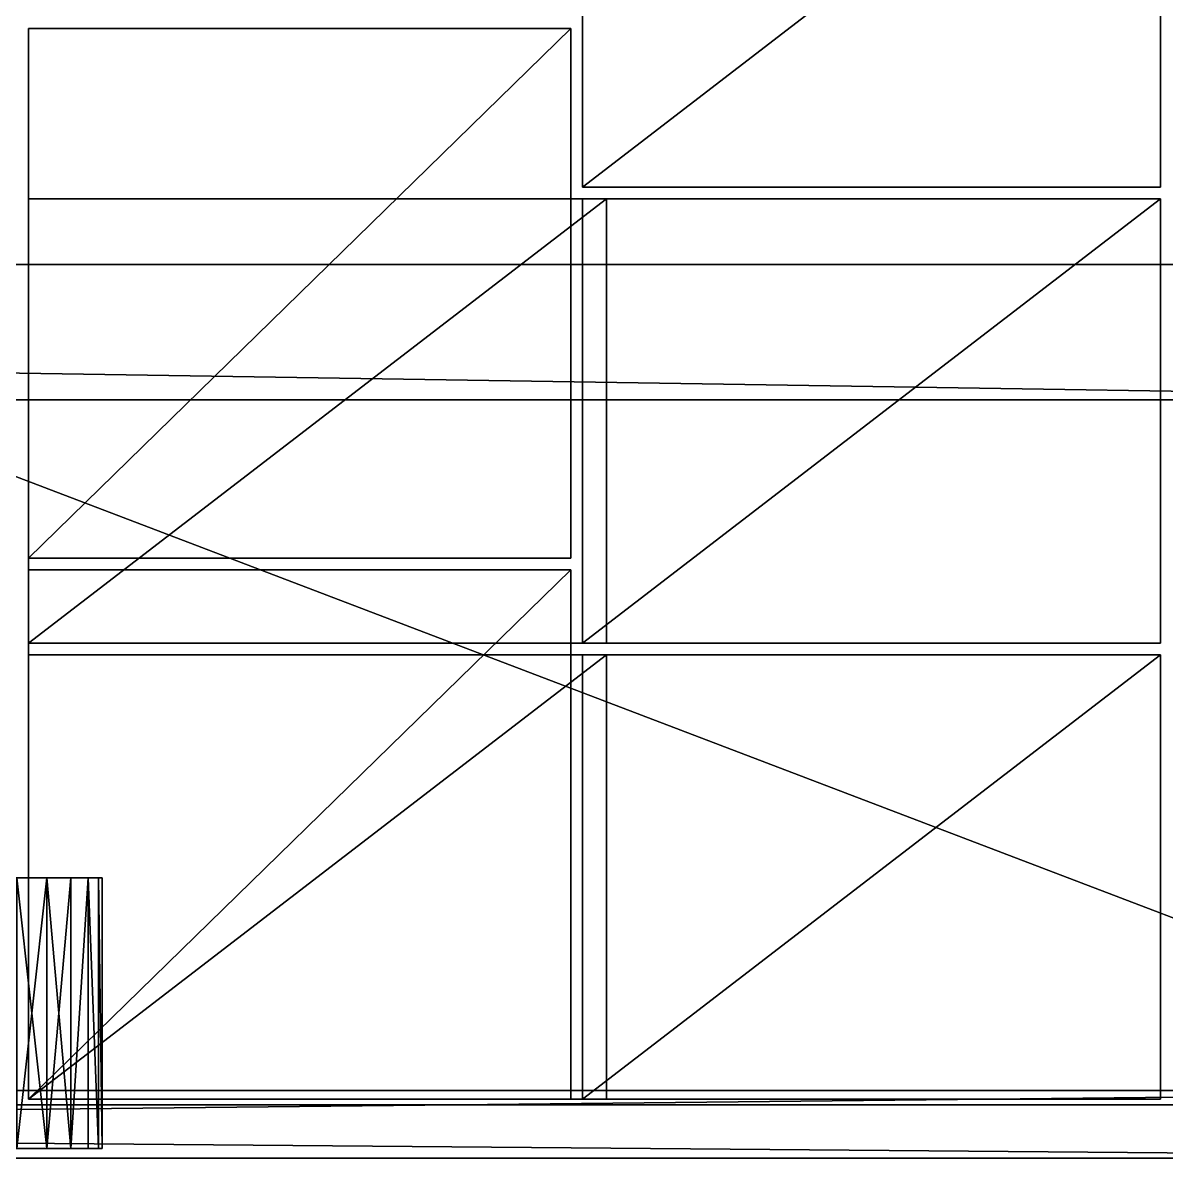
# Model space of a CAD drawing. Header units: millimetres. Extents: x -2500 to 6540, y -1255 to 1270.
# Drawn here: x 4698 to 5881, y -1255 to -80 of the extents above; entities that cross this region are included whole.
import ezdxf

# ---------------------------------------------------------------- set-up
doc = ezdxf.new("R2010")
doc.units = ezdxf.units.MM

msp = doc.modelspace()

# ---------------------------------------------------------------- linework, layer by layer
at = {"layer": 'CAD_75LAB'}
for points in [[(6540, -1255, 1030), (-40, -1255, 1030), (-40, 1255, 1030)], [(6540, 1255, 1030), (6540, -1255, 1030), (-40, 1255, 1030)], [(6540, -1255, 1120), (-40, 1255, 1120), (-40, -1255, 1120)], [(6540, 1255, 1120), (-40, 1255, 1120), (6540, -1255, 1120)], [(5277, -250, 1123), (5277, 210, 1261), (5277, 210, 1123)], [(5277, -250, 1261), (5277, 210, 1261), (5277, -250, 1123)], [(5875, 210, 1123), (5277, -250, 1123), (5277, 210, 1123)], [(5875, 210, 1123), (5875, -250, 1123), (5277, -250, 1123)], [(5875, 210, 1261), (5277, 210, 1261), (5277, -250, 1261)], [(5875, 210, 1261), (5277, -250, 1261), (5875, -250, 1261)], [(5277, -250, 1267), (5277, 210, 1405), (5277, 210, 1267)], [(5277, -250, 1405), (5277, 210, 1405), (5277, -250, 1267)], [(5875, 210, 1267), (5277, -250, 1267), (5277, 210, 1267)], [(5875, 210, 1267), (5875, -250, 1267), (5277, -250, 1267)], [(5875, 210, 1405), (5277, 210, 1405), (5277, -250, 1405)], [(5875, 210, 1405), (5277, -250, 1405), (5875, -250, 1405)], [(5277, -250, 1411), (5277, 210, 1549), (5277, 210, 1411)], [(5277, -250, 1549), (5277, 210, 1549), (5277, -250, 1411)], [(5875, 210, 1411), (5277, -250, 1411), (5277, 210, 1411)], [(5875, 210, 1411), (5875, -250, 1411), (5277, -250, 1411)], [(5875, 210, 1549), (5277, 210, 1549), (5277, -250, 1549)], [(5875, 210, 1549), (5277, -250, 1549), (5875, -250, 1549)], [(5277, -250, 1555), (5277, 210, 1693), (5277, 210, 1555)], [(5277, -250, 1693), (5277, 210, 1693), (5277, -250, 1555)], [(5875, 210, 1555), (5277, -250, 1555), (5277, 210, 1555)], [(5875, 210, 1555), (5875, -250, 1555), (5277, -250, 1555)], [(5875, 210, 1693), (5277, 210, 1693), (5277, -250, 1693)], [(5875, 210, 1693), (5277, -250, 1693), (5875, -250, 1693)], [(5277, -250, 1699), (5277, 210, 1837), (5277, 210, 1699)], [(5277, -250, 1837), (5277, 210, 1837), (5277, -250, 1699)], [(5875, 210, 1699), (5277, -250, 1699), (5277, 210, 1699)], [(5875, 210, 1699), (5875, -250, 1699), (5277, -250, 1699)], [(5875, 210, 1837), (5277, 210, 1837), (5277, -250, 1837)], [(5875, 210, 1837), (5277, -250, 1837), (5875, -250, 1837)], [(5277, -250, 1843), (5277, 210, 1981), (5277, 210, 1843)], [(5277, -250, 1981), (5277, 210, 1981), (5277, -250, 1843)], [(5875, 210, 1843), (5277, -250, 1843), (5277, 210, 1843)], [(5875, 210, 1843), (5875, -250, 1843), (5277, -250, 1843)], [(5875, 210, 1981), (5277, 210, 1981), (5277, -250, 1981)], [(5875, 210, 1981), (5277, -250, 1981), (5875, -250, 1981)], [(5277, -250, 1987), (5277, 210, 2125), (5277, 210, 1987)], [(5277, -250, 2125), (5277, 210, 2125), (5277, -250, 1987)], [(5875, 210, 1987), (5277, -250, 1987), (5277, 210, 1987)], [(5875, 210, 1987), (5875, -250, 1987), (5277, -250, 1987)], [(5875, 210, 2125), (5277, 210, 2125), (5277, -250, 2125)], [(5875, 210, 2125), (5277, -250, 2125), (5875, -250, 2125)], [(5277, -250, 2131), (5277, 210, 2269), (5277, 210, 2131)], [(5277, -250, 2269), (5277, 210, 2269), (5277, -250, 2131)], [(5875, 210, 2131), (5277, -250, 2131), (5277, 210, 2131)], [(5875, 210, 2131), (5875, -250, 2131), (5277, -250, 2131)], [(5875, 210, 2269), (5277, 210, 2269), (5277, -250, 2269)], [(5875, 210, 2269), (5277, -250, 2269), (5875, -250, 2269)], [(5277, -250, 2275), (5277, 210, 2413), (5277, 210, 2275)], [(5277, -250, 2413), (5277, 210, 2413), (5277, -250, 2275)], [(5875, 210, 2275), (5277, -250, 2275), (5277, 210, 2275)], [(5875, 210, 2275), (5875, -250, 2275), (5277, -250, 2275)], [(5875, 210, 2413), (5277, 210, 2413), (5277, -250, 2413)], [(5875, 210, 2413), (5277, -250, 2413), (5875, -250, 2413)], [(5875, -250, 1123), (5875, 210, 1123), (5875, 210, 1261)], [(5875, -250, 1261), (5875, -250, 1123), (5875, 210, 1261)], [(5875, -250, 1267), (5875, 210, 1267), (5875, 210, 1405)], [(5875, -250, 1405), (5875, -250, 1267), (5875, 210, 1405)], [(5875, -250, 1411), (5875, 210, 1411), (5875, 210, 1549)], [(5875, -250, 1549), (5875, -250, 1411), (5875, 210, 1549)], [(5875, -250, 1555), (5875, 210, 1555), (5875, 210, 1693)], [(5875, -250, 1693), (5875, -250, 1555), (5875, 210, 1693)], [(5875, -250, 1699), (5875, 210, 1699), (5875, 210, 1837)], [(5875, -250, 1837), (5875, -250, 1699), (5875, 210, 1837)], [(5875, -250, 1843), (5875, 210, 1843), (5875, 210, 1981)], [(5875, -250, 1981), (5875, -250, 1843), (5875, 210, 1981)], [(5875, -250, 1987), (5875, 210, 1987), (5875, 210, 2125)], [(5875, -250, 2125), (5875, -250, 1987), (5875, 210, 2125)], [(5875, -250, 2131), (5875, 210, 2131), (5875, 210, 2269)], [(5875, -250, 2269), (5875, -250, 2131), (5875, 210, 2269)], [(5875, -250, 2275), (5875, 210, 2275), (5875, 210, 2413)], [(5875, -250, 2413), (5875, -250, 2275), (5875, 210, 2413)], [(4704, -634, 1123), (4704, -86, 1267), (4704, -86, 1123)], [(4704, -634, 1267), (4704, -86, 1267), (4704, -634, 1123)], [(5265, -86, 1123), (4704, -86, 1123), (4704, -86, 1267)], [(5265, -86, 1267), (5265, -86, 1123), (4704, -86, 1267)], [(5265, -86, 1123), (4704, -634, 1123), (4704, -86, 1123)], [(5265, -86, 1123), (5265, -634, 1123), (4704, -634, 1123)], [(5265, -86, 1267), (4704, -86, 1267), (4704, -634, 1267)], [(5265, -86, 1267), (4704, -634, 1267), (5265, -634, 1267)], [(4704, -634, 1273), (4704, -86, 1417), (4704, -86, 1273)], [(4704, -634, 1417), (4704, -86, 1417), (4704, -634, 1273)], [(5265, -86, 1273), (4704, -86, 1273), (4704, -86, 1417)], [(5265, -86, 1417), (5265, -86, 1273), (4704, -86, 1417)], [(5265, -86, 1273), (4704, -634, 1273), (4704, -86, 1273)], [(5265, -86, 1273), (5265, -634, 1273), (4704, -634, 1273)], [(5265, -86, 1417), (4704, -86, 1417), (4704, -634, 1417)], [(5265, -86, 1417), (4704, -634, 1417), (5265, -634, 1417)], [(4704, -634, 1423), (4704, -86, 1567), (4704, -86, 1423)], [(4704, -634, 1567), (4704, -86, 1567), (4704, -634, 1423)], [(5265, -86, 1423), (4704, -86, 1423), (4704, -86, 1567)], [(5265, -86, 1567), (5265, -86, 1423), (4704, -86, 1567)], [(5265, -86, 1423), (4704, -634, 1423), (4704, -86, 1423)], [(5265, -86, 1423), (5265, -634, 1423), (4704, -634, 1423)], [(5265, -86, 1567), (4704, -86, 1567), (4704, -634, 1567)], [(5265, -86, 1567), (4704, -634, 1567), (5265, -634, 1567)], [(4704, -634, 1573), (4704, -86, 1717), (4704, -86, 1573)], [(4704, -634, 1717), (4704, -86, 1717), (4704, -634, 1573)], [(5265, -86, 1573), (4704, -86, 1573), (4704, -86, 1717)], [(5265, -86, 1717), (5265, -86, 1573), (4704, -86, 1717)], [(5265, -86, 1573), (4704, -634, 1573), (4704, -86, 1573)], [(5265, -86, 1573), (5265, -634, 1573), (4704, -634, 1573)], [(5265, -86, 1717), (4704, -86, 1717), (4704, -634, 1717)], [(5265, -86, 1717), (4704, -634, 1717), (5265, -634, 1717)], [(4704, -634, 1723), (4704, -86, 1867), (4704, -86, 1723)], [(4704, -634, 1867), (4704, -86, 1867), (4704, -634, 1723)], [(5265, -86, 1723), (4704, -86, 1723), (4704, -86, 1867)], [(5265, -86, 1867), (5265, -86, 1723), (4704, -86, 1867)], [(5265, -86, 1723), (4704, -634, 1723), (4704, -86, 1723)], [(5265, -86, 1723), (5265, -634, 1723), (4704, -634, 1723)], [(5265, -86, 1867), (4704, -86, 1867), (4704, -634, 1867)], [(5265, -86, 1867), (4704, -634, 1867), (5265, -634, 1867)], [(4704, -634, 1873), (4704, -86, 2017), (4704, -86, 1873)], [(4704, -634, 2017), (4704, -86, 2017), (4704, -634, 1873)], [(5265, -86, 1873), (4704, -86, 1873), (4704, -86, 2017)], [(5265, -86, 2017), (5265, -86, 1873), (4704, -86, 2017)], [(5265, -86, 1873), (4704, -634, 1873), (4704, -86, 1873)], [(5265, -86, 1873), (5265, -634, 1873), (4704, -634, 1873)], [(5265, -86, 2017), (4704, -86, 2017), (4704, -634, 2017)], [(5265, -86, 2017), (4704, -634, 2017), (5265, -634, 2017)], [(4704, -634, 2023), (4704, -86, 2167), (4704, -86, 2023)], [(4704, -634, 2167), (4704, -86, 2167), (4704, -634, 2023)], [(5265, -86, 2023), (4704, -86, 2023), (4704, -86, 2167)], [(5265, -86, 2167), (5265, -86, 2023), (4704, -86, 2167)], [(5265, -86, 2023), (4704, -634, 2023), (4704, -86, 2023)], [(5265, -86, 2023), (5265, -634, 2023), (4704, -634, 2023)], [(5265, -86, 2167), (4704, -86, 2167), (4704, -634, 2167)], [(5265, -86, 2167), (4704, -634, 2167), (5265, -634, 2167)], [(4704, -634, 2173), (4704, -86, 2317), (4704, -86, 2173)], [(4704, -634, 2317), (4704, -86, 2317), (4704, -634, 2173)], [(5265, -86, 2173), (4704, -86, 2173), (4704, -86, 2317)], [(5265, -86, 2317), (5265, -86, 2173), (4704, -86, 2317)], [(5265, -86, 2173), (4704, -634, 2173), (4704, -86, 2173)], [(5265, -86, 2173), (5265, -634, 2173), (4704, -634, 2173)], [(5265, -86, 2317), (4704, -86, 2317), (4704, -634, 2317)], [(5265, -86, 2317), (4704, -634, 2317), (5265, -634, 2317)], [(4704, -634, 2323), (4704, -86, 2467), (4704, -86, 2323)], [(4704, -634, 2467), (4704, -86, 2467), (4704, -634, 2323)], [(5265, -86, 2323), (4704, -86, 2323), (4704, -86, 2467)], [(5265, -86, 2467), (5265, -86, 2323), (4704, -86, 2467)], [(5265, -86, 2323), (4704, -634, 2323), (4704, -86, 2323)], [(5265, -86, 2323), (5265, -634, 2323), (4704, -634, 2323)], [(5265, -86, 2467), (4704, -86, 2467), (4704, -634, 2467)], [(5265, -86, 2467), (4704, -634, 2467), (5265, -634, 2467)], [(4704, -634, 2473), (4704, -86, 2617), (4704, -86, 2473)], [(4704, -634, 2617), (4704, -86, 2617), (4704, -634, 2473)], [(5265, -86, 2473), (4704, -86, 2473), (4704, -86, 2617)], [(5265, -86, 2617), (5265, -86, 2473), (4704, -86, 2617)], [(5265, -86, 2473), (4704, -634, 2473), (4704, -86, 2473)], [(5265, -86, 2473), (5265, -634, 2473), (4704, -634, 2473)], [(5265, -86, 2617), (4704, -86, 2617), (4704, -634, 2617)], [(5265, -86, 2617), (4704, -634, 2617), (5265, -634, 2617)], [(5265, -634, 1123), (5265, -86, 1123), (5265, -86, 1267)], [(5265, -634, 1267), (5265, -634, 1123), (5265, -86, 1267)], [(5265, -634, 1273), (5265, -86, 1273), (5265, -86, 1417)], [(5265, -634, 1417), (5265, -634, 1273), (5265, -86, 1417)], [(5265, -634, 1423), (5265, -86, 1423), (5265, -86, 1567)], [(5265, -634, 1567), (5265, -634, 1423), (5265, -86, 1567)], [(5265, -634, 1573), (5265, -86, 1573), (5265, -86, 1717)], [(5265, -634, 1717), (5265, -634, 1573), (5265, -86, 1717)], [(5265, -634, 1723), (5265, -86, 1723), (5265, -86, 1867)], [(5265, -634, 1867), (5265, -634, 1723), (5265, -86, 1867)], [(5265, -634, 1873), (5265, -86, 1873), (5265, -86, 2017)], [(5265, -634, 2017), (5265, -634, 1873), (5265, -86, 2017)], [(5265, -634, 2023), (5265, -86, 2023), (5265, -86, 2167)], [(5265, -634, 2167), (5265, -634, 2023), (5265, -86, 2167)], [(5265, -634, 2173), (5265, -86, 2173), (5265, -86, 2317)], [(5265, -634, 2317), (5265, -634, 2173), (5265, -86, 2317)], [(5265, -634, 2323), (5265, -86, 2323), (5265, -86, 2467)], [(5265, -634, 2467), (5265, -634, 2323), (5265, -86, 2467)], [(5265, -634, 2473), (5265, -86, 2473), (5265, -86, 2617)], [(5265, -634, 2617), (5265, -634, 2473), (5265, -86, 2617)], [(5875, -250, 1261), (5277, -250, 1123), (5875, -250, 1123)], [(5875, -250, 1261), (5277, -250, 1261), (5277, -250, 1123)], [(5875, -250, 1405), (5277, -250, 1267), (5875, -250, 1267)], [(5875, -250, 1405), (5277, -250, 1405), (5277, -250, 1267)], [(5875, -250, 1549), (5277, -250, 1411), (5875, -250, 1411)], [(5875, -250, 1549), (5277, -250, 1549), (5277, -250, 1411)], [(5875, -250, 1693), (5277, -250, 1555), (5875, -250, 1555)], [(5875, -250, 1693), (5277, -250, 1693), (5277, -250, 1555)], [(5875, -250, 1837), (5277, -250, 1699), (5875, -250, 1699)], [(5875, -250, 1837), (5277, -250, 1837), (5277, -250, 1699)], [(5875, -250, 1981), (5277, -250, 1843), (5875, -250, 1843)], [(5875, -250, 1981), (5277, -250, 1981), (5277, -250, 1843)], [(5875, -250, 2125), (5277, -250, 1987), (5875, -250, 1987)], [(5875, -250, 2125), (5277, -250, 2125), (5277, -250, 1987)], [(5875, -250, 2269), (5277, -250, 2131), (5875, -250, 2131)], [(5875, -250, 2269), (5277, -250, 2269), (5277, -250, 2131)], [(5875, -250, 2413), (5277, -250, 2275), (5875, -250, 2275)], [(5875, -250, 2413), (5277, -250, 2413), (5277, -250, 2275)], [(4704, -722, 2623), (4704, -262, 2761), (4704, -262, 2623)], [(4704, -722, 2761), (4704, -262, 2761), (4704, -722, 2623)], [(5302, -262, 2761), (5302, -262, 2623), (4704, -262, 2623)], [(5302, -262, 2761), (4704, -262, 2623), (4704, -262, 2761)], [(5302, -262, 2623), (4704, -722, 2623), (4704, -262, 2623)], [(5302, -262, 2623), (5302, -722, 2623), (4704, -722, 2623)], [(5302, -262, 2761), (4704, -262, 2761), (4704, -722, 2761)], [(5302, -262, 2761), (4704, -722, 2761), (5302, -722, 2761)], [(4704, -722, 2767), (4704, -262, 2905), (4704, -262, 2767)], [(4704, -722, 2905), (4704, -262, 2905), (4704, -722, 2767)], [(5302, -262, 2905), (5302, -262, 2767), (4704, -262, 2767)], [(5302, -262, 2905), (4704, -262, 2767), (4704, -262, 2905)], [(5302, -262, 2767), (4704, -722, 2767), (4704, -262, 2767)], [(5302, -262, 2767), (5302, -722, 2767), (4704, -722, 2767)], [(5302, -262, 2905), (4704, -262, 2905), (4704, -722, 2905)], [(5302, -262, 2905), (4704, -722, 2905), (5302, -722, 2905)], [(4704, -722, 2911), (4704, -262, 3049), (4704, -262, 2911)], [(4704, -722, 3049), (4704, -262, 3049), (4704, -722, 2911)], [(5302, -262, 3049), (5302, -262, 2911), (4704, -262, 2911)], [(5302, -262, 3049), (4704, -262, 2911), (4704, -262, 3049)], [(5302, -262, 2911), (4704, -722, 2911), (4704, -262, 2911)], [(5302, -262, 2911), (5302, -722, 2911), (4704, -722, 2911)], [(5302, -262, 3049), (4704, -262, 3049), (4704, -722, 3049)], [(5302, -262, 3049), (4704, -722, 3049), (5302, -722, 3049)], [(4704, -722, 3055), (4704, -262, 3193), (4704, -262, 3055)], [(4704, -722, 3193), (4704, -262, 3193), (4704, -722, 3055)], [(5302, -262, 3193), (5302, -262, 3055), (4704, -262, 3055)], [(5302, -262, 3193), (4704, -262, 3055), (4704, -262, 3193)], [(5302, -262, 3055), (4704, -722, 3055), (4704, -262, 3055)], [(5302, -262, 3055), (5302, -722, 3055), (4704, -722, 3055)], [(5302, -262, 3193), (4704, -262, 3193), (4704, -722, 3193)], [(5302, -262, 3193), (4704, -722, 3193), (5302, -722, 3193)], [(4704, -722, 3199), (4704, -262, 3337), (4704, -262, 3199)], [(4704, -722, 3337), (4704, -262, 3337), (4704, -722, 3199)], [(5302, -262, 3337), (5302, -262, 3199), (4704, -262, 3199)], [(5302, -262, 3337), (4704, -262, 3199), (4704, -262, 3337)], [(5302, -262, 3199), (4704, -722, 3199), (4704, -262, 3199)], [(5302, -262, 3199), (5302, -722, 3199), (4704, -722, 3199)], [(5302, -262, 3337), (4704, -262, 3337), (4704, -722, 3337)], [(5302, -262, 3337), (4704, -722, 3337), (5302, -722, 3337)], [(4704, -722, 3343), (4704, -262, 3481), (4704, -262, 3343)], [(4704, -722, 3481), (4704, -262, 3481), (4704, -722, 3343)], [(5302, -262, 3481), (5302, -262, 3343), (4704, -262, 3343)], [(5302, -262, 3481), (4704, -262, 3343), (4704, -262, 3481)], [(5302, -262, 3343), (4704, -722, 3343), (4704, -262, 3343)], [(5302, -262, 3343), (5302, -722, 3343), (4704, -722, 3343)], [(5302, -262, 3481), (4704, -262, 3481), (4704, -722, 3481)], [(5302, -262, 3481), (4704, -722, 3481), (5302, -722, 3481)], [(5277, -722, 1123), (5277, -262, 1261), (5277, -262, 1123)], [(5277, -722, 1261), (5277, -262, 1261), (5277, -722, 1123)], [(5875, -262, 1261), (5875, -262, 1123), (5277, -262, 1123)], [(5875, -262, 1261), (5277, -262, 1123), (5277, -262, 1261)], [(5875, -262, 1123), (5277, -722, 1123), (5277, -262, 1123)], [(5875, -262, 1123), (5875, -722, 1123), (5277, -722, 1123)], [(5875, -262, 1261), (5277, -262, 1261), (5277, -722, 1261)], [(5875, -262, 1261), (5277, -722, 1261), (5875, -722, 1261)], [(5277, -722, 1267), (5277, -262, 1405), (5277, -262, 1267)], [(5277, -722, 1405), (5277, -262, 1405), (5277, -722, 1267)], [(5875, -262, 1405), (5875, -262, 1267), (5277, -262, 1267)], [(5875, -262, 1405), (5277, -262, 1267), (5277, -262, 1405)], [(5875, -262, 1267), (5277, -722, 1267), (5277, -262, 1267)], [(5875, -262, 1267), (5875, -722, 1267), (5277, -722, 1267)], [(5875, -262, 1405), (5277, -262, 1405), (5277, -722, 1405)], [(5875, -262, 1405), (5277, -722, 1405), (5875, -722, 1405)], [(5277, -722, 1411), (5277, -262, 1549), (5277, -262, 1411)], [(5277, -722, 1549), (5277, -262, 1549), (5277, -722, 1411)], [(5875, -262, 1549), (5875, -262, 1411), (5277, -262, 1411)], [(5875, -262, 1549), (5277, -262, 1411), (5277, -262, 1549)], [(5875, -262, 1411), (5277, -722, 1411), (5277, -262, 1411)], [(5875, -262, 1411), (5875, -722, 1411), (5277, -722, 1411)], [(5875, -262, 1549), (5277, -262, 1549), (5277, -722, 1549)], [(5875, -262, 1549), (5277, -722, 1549), (5875, -722, 1549)], [(5277, -722, 1555), (5277, -262, 1693), (5277, -262, 1555)], [(5277, -722, 1693), (5277, -262, 1693), (5277, -722, 1555)], [(5875, -262, 1693), (5875, -262, 1555), (5277, -262, 1555)], [(5875, -262, 1693), (5277, -262, 1555), (5277, -262, 1693)], [(5875, -262, 1555), (5277, -722, 1555), (5277, -262, 1555)], [(5875, -262, 1555), (5875, -722, 1555), (5277, -722, 1555)], [(5875, -262, 1693), (5277, -262, 1693), (5277, -722, 1693)], [(5875, -262, 1693), (5277, -722, 1693), (5875, -722, 1693)], [(5277, -722, 1699), (5277, -262, 1837), (5277, -262, 1699)], [(5277, -722, 1837), (5277, -262, 1837), (5277, -722, 1699)], [(5875, -262, 1837), (5875, -262, 1699), (5277, -262, 1699)], [(5875, -262, 1837), (5277, -262, 1699), (5277, -262, 1837)], [(5875, -262, 1699), (5277, -722, 1699), (5277, -262, 1699)], [(5875, -262, 1699), (5875, -722, 1699), (5277, -722, 1699)], [(5875, -262, 1837), (5277, -262, 1837), (5277, -722, 1837)], [(5875, -262, 1837), (5277, -722, 1837), (5875, -722, 1837)], [(5277, -722, 1843), (5277, -262, 1981), (5277, -262, 1843)], [(5277, -722, 1981), (5277, -262, 1981), (5277, -722, 1843)], [(5875, -262, 1981), (5875, -262, 1843), (5277, -262, 1843)], [(5875, -262, 1981), (5277, -262, 1843), (5277, -262, 1981)], [(5875, -262, 1843), (5277, -722, 1843), (5277, -262, 1843)], [(5875, -262, 1843), (5875, -722, 1843), (5277, -722, 1843)], [(5875, -262, 1981), (5277, -262, 1981), (5277, -722, 1981)], [(5875, -262, 1981), (5277, -722, 1981), (5875, -722, 1981)], [(5277, -722, 1987), (5277, -262, 2125), (5277, -262, 1987)], [(5277, -722, 2125), (5277, -262, 2125), (5277, -722, 1987)], [(5875, -262, 2125), (5875, -262, 1987), (5277, -262, 1987)], [(5875, -262, 2125), (5277, -262, 1987), (5277, -262, 2125)], [(5875, -262, 1987), (5277, -722, 1987), (5277, -262, 1987)], [(5875, -262, 1987), (5875, -722, 1987), (5277, -722, 1987)], [(5875, -262, 2125), (5277, -262, 2125), (5277, -722, 2125)], [(5875, -262, 2125), (5277, -722, 2125), (5875, -722, 2125)], [(5277, -722, 2131), (5277, -262, 2269), (5277, -262, 2131)], [(5277, -722, 2269), (5277, -262, 2269), (5277, -722, 2131)], [(5875, -262, 2269), (5875, -262, 2131), (5277, -262, 2131)], [(5875, -262, 2269), (5277, -262, 2131), (5277, -262, 2269)], [(5875, -262, 2131), (5277, -722, 2131), (5277, -262, 2131)], [(5875, -262, 2131), (5875, -722, 2131), (5277, -722, 2131)], [(5875, -262, 2269), (5277, -262, 2269), (5277, -722, 2269)], [(5875, -262, 2269), (5277, -722, 2269), (5875, -722, 2269)], [(5277, -722, 2275), (5277, -262, 2413), (5277, -262, 2275)], [(5277, -722, 2413), (5277, -262, 2413), (5277, -722, 2275)], [(5875, -262, 2413), (5875, -262, 2275), (5277, -262, 2275)], [(5875, -262, 2413), (5277, -262, 2275), (5277, -262, 2413)], [(5875, -262, 2275), (5277, -722, 2275), (5277, -262, 2275)], [(5875, -262, 2275), (5875, -722, 2275), (5277, -722, 2275)], [(5875, -262, 2413), (5277, -262, 2413), (5277, -722, 2413)], [(5875, -262, 2413), (5277, -722, 2413), (5875, -722, 2413)], [(5277, -722, 2419), (5277, -262, 2557), (5277, -262, 2419)], [(5277, -722, 2557), (5277, -262, 2557), (5277, -722, 2419)], [(5875, -262, 2557), (5875, -262, 2419), (5277, -262, 2419)], [(5875, -262, 2557), (5277, -262, 2419), (5277, -262, 2557)], [(5875, -262, 2419), (5277, -722, 2419), (5277, -262, 2419)], [(5875, -262, 2419), (5875, -722, 2419), (5277, -722, 2419)], [(5875, -262, 2557), (5277, -262, 2557), (5277, -722, 2557)], [(5875, -262, 2557), (5277, -722, 2557), (5875, -722, 2557)], [(5302, -722, 2623), (5302, -262, 2623), (5302, -262, 2761)], [(5302, -722, 2761), (5302, -722, 2623), (5302, -262, 2761)], [(5302, -722, 2767), (5302, -262, 2767), (5302, -262, 2905)], [(5302, -722, 2905), (5302, -722, 2767), (5302, -262, 2905)], [(5302, -722, 2911), (5302, -262, 2911), (5302, -262, 3049)], [(5302, -722, 3049), (5302, -722, 2911), (5302, -262, 3049)], [(5302, -722, 3055), (5302, -262, 3055), (5302, -262, 3193)], [(5302, -722, 3193), (5302, -722, 3055), (5302, -262, 3193)], [(5302, -722, 3199), (5302, -262, 3199), (5302, -262, 3337)], [(5302, -722, 3337), (5302, -722, 3199), (5302, -262, 3337)], [(5302, -722, 3343), (5302, -262, 3343), (5302, -262, 3481)], [(5302, -722, 3481), (5302, -722, 3343), (5302, -262, 3481)], [(5875, -722, 1123), (5875, -262, 1123), (5875, -262, 1261)], [(5875, -722, 1261), (5875, -722, 1123), (5875, -262, 1261)], [(5875, -722, 1267), (5875, -262, 1267), (5875, -262, 1405)], [(5875, -722, 1405), (5875, -722, 1267), (5875, -262, 1405)], [(5875, -722, 1411), (5875, -262, 1411), (5875, -262, 1549)], [(5875, -722, 1549), (5875, -722, 1411), (5875, -262, 1549)], [(5875, -722, 1555), (5875, -262, 1555), (5875, -262, 1693)], [(5875, -722, 1693), (5875, -722, 1555), (5875, -262, 1693)], [(5875, -722, 1699), (5875, -262, 1699), (5875, -262, 1837)], [(5875, -722, 1837), (5875, -722, 1699), (5875, -262, 1837)], [(5875, -722, 1843), (5875, -262, 1843), (5875, -262, 1981)], [(5875, -722, 1981), (5875, -722, 1843), (5875, -262, 1981)], [(5875, -722, 1987), (5875, -262, 1987), (5875, -262, 2125)], [(5875, -722, 2125), (5875, -722, 1987), (5875, -262, 2125)], [(5875, -722, 2131), (5875, -262, 2131), (5875, -262, 2269)], [(5875, -722, 2269), (5875, -722, 2131), (5875, -262, 2269)], [(5875, -722, 2275), (5875, -262, 2275), (5875, -262, 2413)], [(5875, -722, 2413), (5875, -722, 2275), (5875, -262, 2413)], [(5875, -722, 2419), (5875, -262, 2419), (5875, -262, 2557)], [(5875, -722, 2557), (5875, -722, 2419), (5875, -262, 2557)], [(6460, -330, 1030), (6460, -330, 780), (-2500, -330, 780)], [(6460, -330, 1030), (-2500, -330, 780), (-2500, -330, 1030)], [(6460, -470, 780), (-2500, -470, 780), (-2500, -330, 780)], [(6460, -330, 780), (6460, -470, 780), (-2500, -330, 780)], [(6460, -470, 1030), (-2500, -330, 1030), (-2500, -470, 1030)], [(6460, -330, 1030), (-2500, -330, 1030), (6460, -470, 1030)], [(6460, -470, 1030), (-2500, -470, 780), (6460, -470, 780)], [(6460, -470, 1030), (-2500, -470, 1030), (-2500, -470, 780)], [(5265, -634, 1123), (4704, -634, 1267), (4704, -634, 1123)], [(5265, -634, 1267), (4704, -634, 1267), (5265, -634, 1123)], [(5265, -634, 1273), (4704, -634, 1417), (4704, -634, 1273)], [(5265, -634, 1417), (4704, -634, 1417), (5265, -634, 1273)], [(5265, -634, 1423), (4704, -634, 1567), (4704, -634, 1423)], [(5265, -634, 1567), (4704, -634, 1567), (5265, -634, 1423)], [(5265, -634, 1573), (4704, -634, 1717), (4704, -634, 1573)], [(5265, -634, 1717), (4704, -634, 1717), (5265, -634, 1573)], [(5265, -634, 1723), (4704, -634, 1867), (4704, -634, 1723)], [(5265, -634, 1867), (4704, -634, 1867), (5265, -634, 1723)], [(5265, -634, 1873), (4704, -634, 2017), (4704, -634, 1873)], [(5265, -634, 2017), (4704, -634, 2017), (5265, -634, 1873)], [(5265, -634, 2023), (4704, -634, 2167), (4704, -634, 2023)], [(5265, -634, 2167), (4704, -634, 2167), (5265, -634, 2023)], [(5265, -634, 2173), (4704, -634, 2317), (4704, -634, 2173)], [(5265, -634, 2317), (4704, -634, 2317), (5265, -634, 2173)], [(5265, -634, 2323), (4704, -634, 2467), (4704, -634, 2323)], [(5265, -634, 2467), (4704, -634, 2467), (5265, -634, 2323)], [(5265, -634, 2473), (4704, -634, 2617), (4704, -634, 2473)], [(5265, -634, 2617), (4704, -634, 2617), (5265, -634, 2473)], [(4704, -1194, 1123), (4704, -646, 1267), (4704, -646, 1123)], [(4704, -1194, 1267), (4704, -646, 1267), (4704, -1194, 1123)], [(5265, -646, 1123), (4704, -646, 1123), (4704, -646, 1267)], [(5265, -646, 1267), (5265, -646, 1123), (4704, -646, 1267)], [(5265, -646, 1123), (4704, -1194, 1123), (4704, -646, 1123)], [(5265, -646, 1123), (5265, -1194, 1123), (4704, -1194, 1123)], [(5265, -646, 1267), (4704, -646, 1267), (4704, -1194, 1267)], [(5265, -646, 1267), (4704, -1194, 1267), (5265, -1194, 1267)], [(4704, -1194, 1273), (4704, -646, 1417), (4704, -646, 1273)], [(4704, -1194, 1417), (4704, -646, 1417), (4704, -1194, 1273)], [(5265, -646, 1273), (4704, -646, 1273), (4704, -646, 1417)], [(5265, -646, 1417), (5265, -646, 1273), (4704, -646, 1417)], [(5265, -646, 1273), (4704, -1194, 1273), (4704, -646, 1273)], [(5265, -646, 1273), (5265, -1194, 1273), (4704, -1194, 1273)], [(5265, -646, 1417), (4704, -646, 1417), (4704, -1194, 1417)], [(5265, -646, 1417), (4704, -1194, 1417), (5265, -1194, 1417)], [(4704, -1194, 1423), (4704, -646, 1567), (4704, -646, 1423)], [(4704, -1194, 1567), (4704, -646, 1567), (4704, -1194, 1423)], [(5265, -646, 1423), (4704, -646, 1423), (4704, -646, 1567)], [(5265, -646, 1567), (5265, -646, 1423), (4704, -646, 1567)], [(5265, -646, 1423), (4704, -1194, 1423), (4704, -646, 1423)], [(5265, -646, 1423), (5265, -1194, 1423), (4704, -1194, 1423)], [(5265, -646, 1567), (4704, -646, 1567), (4704, -1194, 1567)], [(5265, -646, 1567), (4704, -1194, 1567), (5265, -1194, 1567)], [(4704, -1194, 1573), (4704, -646, 1717), (4704, -646, 1573)], [(4704, -1194, 1717), (4704, -646, 1717), (4704, -1194, 1573)], [(5265, -646, 1573), (4704, -646, 1573), (4704, -646, 1717)], [(5265, -646, 1717), (5265, -646, 1573), (4704, -646, 1717)], [(5265, -646, 1573), (4704, -1194, 1573), (4704, -646, 1573)], [(5265, -646, 1573), (5265, -1194, 1573), (4704, -1194, 1573)], [(5265, -646, 1717), (4704, -646, 1717), (4704, -1194, 1717)], [(5265, -646, 1717), (4704, -1194, 1717), (5265, -1194, 1717)], [(4704, -1194, 1723), (4704, -646, 1867), (4704, -646, 1723)], [(4704, -1194, 1867), (4704, -646, 1867), (4704, -1194, 1723)], [(5265, -646, 1723), (4704, -646, 1723), (4704, -646, 1867)], [(5265, -646, 1867), (5265, -646, 1723), (4704, -646, 1867)], [(5265, -646, 1723), (4704, -1194, 1723), (4704, -646, 1723)], [(5265, -646, 1723), (5265, -1194, 1723), (4704, -1194, 1723)], [(5265, -646, 1867), (4704, -646, 1867), (4704, -1194, 1867)], [(5265, -646, 1867), (4704, -1194, 1867), (5265, -1194, 1867)], [(4704, -1194, 1873), (4704, -646, 2017), (4704, -646, 1873)], [(4704, -1194, 2017), (4704, -646, 2017), (4704, -1194, 1873)], [(5265, -646, 1873), (4704, -646, 1873), (4704, -646, 2017)], [(5265, -646, 2017), (5265, -646, 1873), (4704, -646, 2017)], [(5265, -646, 1873), (4704, -1194, 1873), (4704, -646, 1873)], [(5265, -646, 1873), (5265, -1194, 1873), (4704, -1194, 1873)], [(5265, -646, 2017), (4704, -646, 2017), (4704, -1194, 2017)], [(5265, -646, 2017), (4704, -1194, 2017), (5265, -1194, 2017)], [(4704, -1194, 2023), (4704, -646, 2167), (4704, -646, 2023)], [(4704, -1194, 2167), (4704, -646, 2167), (4704, -1194, 2023)], [(5265, -646, 2023), (4704, -646, 2023), (4704, -646, 2167)], [(5265, -646, 2167), (5265, -646, 2023), (4704, -646, 2167)], [(5265, -646, 2023), (4704, -1194, 2023), (4704, -646, 2023)], [(5265, -646, 2023), (5265, -1194, 2023), (4704, -1194, 2023)], [(5265, -646, 2167), (4704, -646, 2167), (4704, -1194, 2167)], [(5265, -646, 2167), (4704, -1194, 2167), (5265, -1194, 2167)], [(4704, -1194, 2173), (4704, -646, 2317), (4704, -646, 2173)], [(4704, -1194, 2317), (4704, -646, 2317), (4704, -1194, 2173)], [(5265, -646, 2173), (4704, -646, 2173), (4704, -646, 2317)], [(5265, -646, 2317), (5265, -646, 2173), (4704, -646, 2317)], [(5265, -646, 2173), (4704, -1194, 2173), (4704, -646, 2173)], [(5265, -646, 2173), (5265, -1194, 2173), (4704, -1194, 2173)], [(5265, -646, 2317), (4704, -646, 2317), (4704, -1194, 2317)], [(5265, -646, 2317), (4704, -1194, 2317), (5265, -1194, 2317)], [(4704, -1194, 2323), (4704, -646, 2467), (4704, -646, 2323)], [(4704, -1194, 2467), (4704, -646, 2467), (4704, -1194, 2323)], [(5265, -646, 2323), (4704, -646, 2323), (4704, -646, 2467)], [(5265, -646, 2467), (5265, -646, 2323), (4704, -646, 2467)], [(5265, -646, 2323), (4704, -1194, 2323), (4704, -646, 2323)], [(5265, -646, 2323), (5265, -1194, 2323), (4704, -1194, 2323)], [(5265, -646, 2467), (4704, -646, 2467), (4704, -1194, 2467)], [(5265, -646, 2467), (4704, -1194, 2467), (5265, -1194, 2467)], [(4704, -1194, 2473), (4704, -646, 2617), (4704, -646, 2473)], [(4704, -1194, 2617), (4704, -646, 2617), (4704, -1194, 2473)], [(5265, -646, 2473), (4704, -646, 2473), (4704, -646, 2617)], [(5265, -646, 2617), (5265, -646, 2473), (4704, -646, 2617)], [(5265, -646, 2473), (4704, -1194, 2473), (4704, -646, 2473)], [(5265, -646, 2473), (5265, -1194, 2473), (4704, -1194, 2473)], [(5265, -646, 2617), (4704, -646, 2617), (4704, -1194, 2617)], [(5265, -646, 2617), (4704, -1194, 2617), (5265, -1194, 2617)], [(5265, -1194, 1123), (5265, -646, 1123), (5265, -646, 1267)], [(5265, -1194, 1267), (5265, -1194, 1123), (5265, -646, 1267)], [(5265, -1194, 1273), (5265, -646, 1273), (5265, -646, 1417)], [(5265, -1194, 1417), (5265, -1194, 1273), (5265, -646, 1417)], [(5265, -1194, 1423), (5265, -646, 1423), (5265, -646, 1567)], [(5265, -1194, 1567), (5265, -1194, 1423), (5265, -646, 1567)], [(5265, -1194, 1573), (5265, -646, 1573), (5265, -646, 1717)], [(5265, -1194, 1717), (5265, -1194, 1573), (5265, -646, 1717)], [(5265, -1194, 1723), (5265, -646, 1723), (5265, -646, 1867)], [(5265, -1194, 1867), (5265, -1194, 1723), (5265, -646, 1867)], [(5265, -1194, 1873), (5265, -646, 1873), (5265, -646, 2017)], [(5265, -1194, 2017), (5265, -1194, 1873), (5265, -646, 2017)], [(5265, -1194, 2023), (5265, -646, 2023), (5265, -646, 2167)], [(5265, -1194, 2167), (5265, -1194, 2023), (5265, -646, 2167)], [(5265, -1194, 2173), (5265, -646, 2173), (5265, -646, 2317)], [(5265, -1194, 2317), (5265, -1194, 2173), (5265, -646, 2317)], [(5265, -1194, 2323), (5265, -646, 2323), (5265, -646, 2467)], [(5265, -1194, 2467), (5265, -1194, 2323), (5265, -646, 2467)], [(5265, -1194, 2473), (5265, -646, 2473), (5265, -646, 2617)], [(5265, -1194, 2617), (5265, -1194, 2473), (5265, -646, 2617)], [(5302, -722, 2761), (4704, -722, 2623), (5302, -722, 2623)], [(5302, -722, 2761), (4704, -722, 2761), (4704, -722, 2623)], [(5302, -722, 2905), (4704, -722, 2767), (5302, -722, 2767)], [(5302, -722, 2905), (4704, -722, 2905), (4704, -722, 2767)], [(5302, -722, 3049), (4704, -722, 2911), (5302, -722, 2911)], [(5302, -722, 3049), (4704, -722, 3049), (4704, -722, 2911)], [(5302, -722, 3193), (4704, -722, 3055), (5302, -722, 3055)], [(5302, -722, 3193), (4704, -722, 3193), (4704, -722, 3055)], [(5302, -722, 3337), (4704, -722, 3199), (5302, -722, 3199)], [(5302, -722, 3337), (4704, -722, 3337), (4704, -722, 3199)], [(5302, -722, 3481), (4704, -722, 3343), (5302, -722, 3343)], [(5302, -722, 3481), (4704, -722, 3481), (4704, -722, 3343)], [(5875, -722, 1261), (5277, -722, 1123), (5875, -722, 1123)], [(5875, -722, 1261), (5277, -722, 1261), (5277, -722, 1123)], [(5875, -722, 1405), (5277, -722, 1267), (5875, -722, 1267)], [(5875, -722, 1405), (5277, -722, 1405), (5277, -722, 1267)], [(5875, -722, 1549), (5277, -722, 1411), (5875, -722, 1411)], [(5875, -722, 1549), (5277, -722, 1549), (5277, -722, 1411)], [(5875, -722, 1693), (5277, -722, 1555), (5875, -722, 1555)], [(5875, -722, 1693), (5277, -722, 1693), (5277, -722, 1555)], [(5875, -722, 1837), (5277, -722, 1699), (5875, -722, 1699)], [(5875, -722, 1837), (5277, -722, 1837), (5277, -722, 1699)], [(5875, -722, 1981), (5277, -722, 1843), (5875, -722, 1843)], [(5875, -722, 1981), (5277, -722, 1981), (5277, -722, 1843)], [(5875, -722, 2125), (5277, -722, 1987), (5875, -722, 1987)], [(5875, -722, 2125), (5277, -722, 2125), (5277, -722, 1987)], [(5875, -722, 2269), (5277, -722, 2131), (5875, -722, 2131)], [(5875, -722, 2269), (5277, -722, 2269), (5277, -722, 2131)], [(5875, -722, 2413), (5277, -722, 2275), (5875, -722, 2275)], [(5875, -722, 2413), (5277, -722, 2413), (5277, -722, 2275)], [(5875, -722, 2557), (5277, -722, 2419), (5875, -722, 2419)], [(5875, -722, 2557), (5277, -722, 2557), (5277, -722, 2419)], [(4704, -1194, 2623), (4704, -734, 2761), (4704, -734, 2623)], [(4704, -1194, 2761), (4704, -734, 2761), (4704, -1194, 2623)], [(5302, -734, 2761), (5302, -734, 2623), (4704, -734, 2623)], [(5302, -734, 2761), (4704, -734, 2623), (4704, -734, 2761)], [(5302, -734, 2623), (4704, -1194, 2623), (4704, -734, 2623)], [(5302, -734, 2623), (5302, -1194, 2623), (4704, -1194, 2623)], [(5302, -734, 2761), (4704, -734, 2761), (4704, -1194, 2761)], [(5302, -734, 2761), (4704, -1194, 2761), (5302, -1194, 2761)], [(4704, -1194, 2767), (4704, -734, 2905), (4704, -734, 2767)], [(4704, -1194, 2905), (4704, -734, 2905), (4704, -1194, 2767)], [(5302, -734, 2905), (5302, -734, 2767), (4704, -734, 2767)], [(5302, -734, 2905), (4704, -734, 2767), (4704, -734, 2905)], [(5302, -734, 2767), (4704, -1194, 2767), (4704, -734, 2767)], [(5302, -734, 2767), (5302, -1194, 2767), (4704, -1194, 2767)], [(5302, -734, 2905), (4704, -734, 2905), (4704, -1194, 2905)], [(5302, -734, 2905), (4704, -1194, 2905), (5302, -1194, 2905)], [(4704, -1194, 2911), (4704, -734, 3049), (4704, -734, 2911)], [(4704, -1194, 3049), (4704, -734, 3049), (4704, -1194, 2911)], [(5302, -734, 3049), (5302, -734, 2911), (4704, -734, 2911)], [(5302, -734, 3049), (4704, -734, 2911), (4704, -734, 3049)], [(5302, -734, 2911), (4704, -1194, 2911), (4704, -734, 2911)], [(5302, -734, 2911), (5302, -1194, 2911), (4704, -1194, 2911)], [(5302, -734, 3049), (4704, -734, 3049), (4704, -1194, 3049)], [(5302, -734, 3049), (4704, -1194, 3049), (5302, -1194, 3049)], [(4704, -1194, 3055), (4704, -734, 3193), (4704, -734, 3055)], [(4704, -1194, 3193), (4704, -734, 3193), (4704, -1194, 3055)], [(5302, -734, 3193), (5302, -734, 3055), (4704, -734, 3055)], [(5302, -734, 3193), (4704, -734, 3055), (4704, -734, 3193)], [(5302, -734, 3055), (4704, -1194, 3055), (4704, -734, 3055)], [(5302, -734, 3055), (5302, -1194, 3055), (4704, -1194, 3055)], [(5302, -734, 3193), (4704, -734, 3193), (4704, -1194, 3193)], [(5302, -734, 3193), (4704, -1194, 3193), (5302, -1194, 3193)], [(4704, -1194, 3199), (4704, -734, 3337), (4704, -734, 3199)], [(4704, -1194, 3337), (4704, -734, 3337), (4704, -1194, 3199)], [(5302, -734, 3337), (5302, -734, 3199), (4704, -734, 3199)], [(5302, -734, 3337), (4704, -734, 3199), (4704, -734, 3337)], [(5302, -734, 3199), (4704, -1194, 3199), (4704, -734, 3199)], [(5302, -734, 3199), (5302, -1194, 3199), (4704, -1194, 3199)], [(5302, -734, 3337), (4704, -734, 3337), (4704, -1194, 3337)], [(5302, -734, 3337), (4704, -1194, 3337), (5302, -1194, 3337)], [(4704, -1194, 3343), (4704, -734, 3481), (4704, -734, 3343)], [(4704, -1194, 3481), (4704, -734, 3481), (4704, -1194, 3343)], [(5302, -734, 3481), (5302, -734, 3343), (4704, -734, 3343)], [(5302, -734, 3481), (4704, -734, 3343), (4704, -734, 3481)], [(5302, -734, 3343), (4704, -1194, 3343), (4704, -734, 3343)], [(5302, -734, 3343), (5302, -1194, 3343), (4704, -1194, 3343)], [(5302, -734, 3481), (4704, -734, 3481), (4704, -1194, 3481)], [(5302, -734, 3481), (4704, -1194, 3481), (5302, -1194, 3481)], [(5277, -1194, 1123), (5277, -734, 1261), (5277, -734, 1123)], [(5277, -1194, 1261), (5277, -734, 1261), (5277, -1194, 1123)], [(5875, -734, 1261), (5875, -734, 1123), (5277, -734, 1123)], [(5875, -734, 1261), (5277, -734, 1123), (5277, -734, 1261)], [(5875, -734, 1123), (5277, -1194, 1123), (5277, -734, 1123)], [(5875, -734, 1123), (5875, -1194, 1123), (5277, -1194, 1123)], [(5875, -734, 1261), (5277, -734, 1261), (5277, -1194, 1261)], [(5875, -734, 1261), (5277, -1194, 1261), (5875, -1194, 1261)], [(5277, -1194, 1267), (5277, -734, 1405), (5277, -734, 1267)], [(5277, -1194, 1405), (5277, -734, 1405), (5277, -1194, 1267)], [(5875, -734, 1405), (5875, -734, 1267), (5277, -734, 1267)], [(5875, -734, 1405), (5277, -734, 1267), (5277, -734, 1405)], [(5875, -734, 1267), (5277, -1194, 1267), (5277, -734, 1267)], [(5875, -734, 1267), (5875, -1194, 1267), (5277, -1194, 1267)], [(5875, -734, 1405), (5277, -734, 1405), (5277, -1194, 1405)], [(5875, -734, 1405), (5277, -1194, 1405), (5875, -1194, 1405)], [(5277, -1194, 1411), (5277, -734, 1549), (5277, -734, 1411)], [(5277, -1194, 1549), (5277, -734, 1549), (5277, -1194, 1411)], [(5875, -734, 1549), (5875, -734, 1411), (5277, -734, 1411)], [(5875, -734, 1549), (5277, -734, 1411), (5277, -734, 1549)], [(5875, -734, 1411), (5277, -1194, 1411), (5277, -734, 1411)], [(5875, -734, 1411), (5875, -1194, 1411), (5277, -1194, 1411)], [(5875, -734, 1549), (5277, -734, 1549), (5277, -1194, 1549)], [(5875, -734, 1549), (5277, -1194, 1549), (5875, -1194, 1549)], [(5277, -1194, 1555), (5277, -734, 1693), (5277, -734, 1555)], [(5277, -1194, 1693), (5277, -734, 1693), (5277, -1194, 1555)], [(5875, -734, 1693), (5875, -734, 1555), (5277, -734, 1555)], [(5875, -734, 1693), (5277, -734, 1555), (5277, -734, 1693)], [(5875, -734, 1555), (5277, -1194, 1555), (5277, -734, 1555)], [(5875, -734, 1555), (5875, -1194, 1555), (5277, -1194, 1555)], [(5875, -734, 1693), (5277, -734, 1693), (5277, -1194, 1693)], [(5875, -734, 1693), (5277, -1194, 1693), (5875, -1194, 1693)], [(5277, -1194, 1699), (5277, -734, 1837), (5277, -734, 1699)], [(5277, -1194, 1837), (5277, -734, 1837), (5277, -1194, 1699)], [(5875, -734, 1837), (5875, -734, 1699), (5277, -734, 1699)], [(5875, -734, 1837), (5277, -734, 1699), (5277, -734, 1837)], [(5875, -734, 1699), (5277, -1194, 1699), (5277, -734, 1699)], [(5875, -734, 1699), (5875, -1194, 1699), (5277, -1194, 1699)], [(5875, -734, 1837), (5277, -734, 1837), (5277, -1194, 1837)], [(5875, -734, 1837), (5277, -1194, 1837), (5875, -1194, 1837)], [(5277, -1194, 1843), (5277, -734, 1981), (5277, -734, 1843)], [(5277, -1194, 1981), (5277, -734, 1981), (5277, -1194, 1843)], [(5875, -734, 1981), (5875, -734, 1843), (5277, -734, 1843)], [(5875, -734, 1981), (5277, -734, 1843), (5277, -734, 1981)], [(5875, -734, 1843), (5277, -1194, 1843), (5277, -734, 1843)], [(5875, -734, 1843), (5875, -1194, 1843), (5277, -1194, 1843)], [(5875, -734, 1981), (5277, -734, 1981), (5277, -1194, 1981)], [(5875, -734, 1981), (5277, -1194, 1981), (5875, -1194, 1981)], [(5277, -1194, 1987), (5277, -734, 2125), (5277, -734, 1987)], [(5277, -1194, 2125), (5277, -734, 2125), (5277, -1194, 1987)], [(5875, -734, 2125), (5875, -734, 1987), (5277, -734, 1987)], [(5875, -734, 2125), (5277, -734, 1987), (5277, -734, 2125)], [(5875, -734, 1987), (5277, -1194, 1987), (5277, -734, 1987)], [(5875, -734, 1987), (5875, -1194, 1987), (5277, -1194, 1987)], [(5875, -734, 2125), (5277, -734, 2125), (5277, -1194, 2125)], [(5875, -734, 2125), (5277, -1194, 2125), (5875, -1194, 2125)], [(5277, -1194, 2131), (5277, -734, 2269), (5277, -734, 2131)], [(5277, -1194, 2269), (5277, -734, 2269), (5277, -1194, 2131)], [(5875, -734, 2269), (5875, -734, 2131), (5277, -734, 2131)], [(5875, -734, 2269), (5277, -734, 2131), (5277, -734, 2269)], [(5875, -734, 2131), (5277, -1194, 2131), (5277, -734, 2131)], [(5875, -734, 2131), (5875, -1194, 2131), (5277, -1194, 2131)], [(5875, -734, 2269), (5277, -734, 2269), (5277, -1194, 2269)], [(5875, -734, 2269), (5277, -1194, 2269), (5875, -1194, 2269)], [(5277, -1194, 2275), (5277, -734, 2413), (5277, -734, 2275)], [(5277, -1194, 2413), (5277, -734, 2413), (5277, -1194, 2275)], [(5875, -734, 2413), (5875, -734, 2275), (5277, -734, 2275)], [(5875, -734, 2413), (5277, -734, 2275), (5277, -734, 2413)], [(5875, -734, 2275), (5277, -1194, 2275), (5277, -734, 2275)], [(5875, -734, 2275), (5875, -1194, 2275), (5277, -1194, 2275)], [(5875, -734, 2413), (5277, -734, 2413), (5277, -1194, 2413)], [(5875, -734, 2413), (5277, -1194, 2413), (5875, -1194, 2413)], [(5277, -1194, 2419), (5277, -734, 2557), (5277, -734, 2419)], [(5277, -1194, 2557), (5277, -734, 2557), (5277, -1194, 2419)], [(5875, -734, 2557), (5875, -734, 2419), (5277, -734, 2419)], [(5875, -734, 2557), (5277, -734, 2419), (5277, -734, 2557)], [(5875, -734, 2419), (5277, -1194, 2419), (5277, -734, 2419)], [(5875, -734, 2419), (5875, -1194, 2419), (5277, -1194, 2419)], [(5875, -734, 2557), (5277, -734, 2557), (5277, -1194, 2557)], [(5875, -734, 2557), (5277, -1194, 2557), (5875, -1194, 2557)], [(5302, -1194, 2623), (5302, -734, 2623), (5302, -734, 2761)], [(5302, -1194, 2761), (5302, -1194, 2623), (5302, -734, 2761)], [(5302, -1194, 2767), (5302, -734, 2767), (5302, -734, 2905)], [(5302, -1194, 2905), (5302, -1194, 2767), (5302, -734, 2905)], [(5302, -1194, 2911), (5302, -734, 2911), (5302, -734, 3049)], [(5302, -1194, 3049), (5302, -1194, 2911), (5302, -734, 3049)], [(5302, -1194, 3055), (5302, -734, 3055), (5302, -734, 3193)], [(5302, -1194, 3193), (5302, -1194, 3055), (5302, -734, 3193)], [(5302, -1194, 3199), (5302, -734, 3199), (5302, -734, 3337)], [(5302, -1194, 3337), (5302, -1194, 3199), (5302, -734, 3337)], [(5302, -1194, 3343), (5302, -734, 3343), (5302, -734, 3481)], [(5302, -1194, 3481), (5302, -1194, 3343), (5302, -734, 3481)], [(5875, -1194, 1123), (5875, -734, 1123), (5875, -734, 1261)], [(5875, -1194, 1261), (5875, -1194, 1123), (5875, -734, 1261)], [(5875, -1194, 1267), (5875, -734, 1267), (5875, -734, 1405)], [(5875, -1194, 1405), (5875, -1194, 1267), (5875, -734, 1405)], [(5875, -1194, 1411), (5875, -734, 1411), (5875, -734, 1549)], [(5875, -1194, 1549), (5875, -1194, 1411), (5875, -734, 1549)], [(5875, -1194, 1555), (5875, -734, 1555), (5875, -734, 1693)], [(5875, -1194, 1693), (5875, -1194, 1555), (5875, -734, 1693)], [(5875, -1194, 1699), (5875, -734, 1699), (5875, -734, 1837)], [(5875, -1194, 1837), (5875, -1194, 1699), (5875, -734, 1837)], [(5875, -1194, 1843), (5875, -734, 1843), (5875, -734, 1981)], [(5875, -1194, 1981), (5875, -1194, 1843), (5875, -734, 1981)], [(5875, -1194, 1987), (5875, -734, 1987), (5875, -734, 2125)], [(5875, -1194, 2125), (5875, -1194, 1987), (5875, -734, 2125)], [(5875, -1194, 2131), (5875, -734, 2131), (5875, -734, 2269)], [(5875, -1194, 2269), (5875, -1194, 2131), (5875, -734, 2269)], [(5875, -1194, 2275), (5875, -734, 2275), (5875, -734, 2413)], [(5875, -1194, 2413), (5875, -1194, 2275), (5875, -734, 2413)], [(5875, -1194, 2419), (5875, -734, 2419), (5875, -734, 2557)], [(5875, -1194, 2557), (5875, -1194, 2419), (5875, -734, 2557)], [(4722.89, -965, 252.92), (4691.77, -965, 202.67), (4285.22, -965, 0.23)], [(4654.72, -965, 803.37), (4722.89, -965, 252.92), (4285.22, -965, 0.23)], [(4654.72, -965, 803.37), (4776.36, -965, 538.99), (4747.59, -965, 306.6)], [(4654.72, -965, 803.37), (4691.77, -965, 757.33), (4776.36, -965, 538.99)], [(4654.72, -965, 803.37), (4747.59, -965, 306.6), (4722.89, -965, 252.92)], [(4691.77, -1245, 757.33), (4722.89, -1245, 707.08), (4722.89, -965, 707.08)], [(4691.77, -1245, 757.33), (4722.89, -965, 707.08), (4691.77, -965, 757.33)], [(4722.89, -1245, 252.92), (4691.77, -1245, 202.67), (4691.77, -965, 202.67)], [(4722.89, -1245, 252.92), (4691.77, -965, 202.67), (4722.89, -965, 252.92)], [(4691.77, -965, 757.33), (4722.89, -965, 707.08), (4776.36, -965, 538.99)], [(4722.89, -1245, 707.08), (4747.59, -1245, 653.4), (4747.59, -965, 653.4)], [(4722.89, -1245, 707.08), (4747.59, -965, 653.4), (4722.89, -965, 707.08)], [(4747.59, -1245, 306.6), (4722.89, -965, 252.92), (4747.59, -965, 306.6)], [(4747.59, -1245, 306.6), (4722.89, -1245, 252.92), (4722.89, -965, 252.92)], [(4722.89, -965, 707.08), (4747.59, -965, 653.4), (4776.36, -965, 538.99)], [(4747.59, -1245, 653.4), (4765.5, -1245, 597.08), (4765.5, -965, 597.08)], [(4747.59, -1245, 653.4), (4765.5, -965, 597.08), (4747.59, -965, 653.4)], [(4747.59, -1245, 306.6), (4747.59, -965, 306.6), (4765.5, -965, 362.92)], [(4765.5, -1245, 362.92), (4747.59, -1245, 306.6), (4765.5, -965, 362.92)], [(4776.36, -965, 538.99), (4765.5, -965, 362.92), (4747.59, -965, 306.6)], [(4747.59, -965, 653.4), (4765.5, -965, 597.08), (4776.36, -965, 538.99)], [(4776.36, -1245, 538.99), (4776.36, -965, 538.99), (4765.5, -965, 597.08)], [(4765.5, -1245, 597.08), (4776.36, -1245, 538.99), (4765.5, -965, 597.08)], [(4776.36, -1245, 421.01), (4765.5, -965, 362.92), (4776.36, -965, 421.01)], [(4776.36, -1245, 421.01), (4765.5, -1245, 362.92), (4765.5, -965, 362.92)], [(4780, -965, 480), (4776.36, -965, 421.01), (4765.5, -965, 362.92)], [(4776.36, -965, 538.99), (4780, -965, 480), (4765.5, -965, 362.92)], [(4780, -1245, 480), (4780, -965, 480), (4776.36, -965, 538.99)], [(4776.36, -1245, 538.99), (4780, -1245, 480), (4776.36, -965, 538.99)], [(4780, -1245, 480), (4776.36, -965, 421.01), (4780, -965, 480)], [(4780, -1245, 480), (4776.36, -1245, 421.01), (4776.36, -965, 421.01)], [(6540, -1185, 1190), (6540, -1185, 1120), (-40, -1185, 1120)], [(6540, -1185, 1190), (-40, -1185, 1120), (-40, -1185, 1190)], [(6540, -1185, 1120), (-40, -1255, 1120), (-40, -1185, 1120)], [(6540, -1185, 1120), (6540, -1255, 1120), (-40, -1255, 1120)], [(6540, -1185, 1190), (-40, -1185, 1190), (-40, -1255, 1190)], [(6540, -1185, 1190), (-40, -1255, 1190), (6540, -1255, 1190)], [(5265, -1194, 1123), (4704, -1194, 1267), (4704, -1194, 1123)], [(5265, -1194, 1267), (4704, -1194, 1267), (5265, -1194, 1123)], [(5265, -1194, 1273), (4704, -1194, 1417), (4704, -1194, 1273)], [(5265, -1194, 1417), (4704, -1194, 1417), (5265, -1194, 1273)], [(5265, -1194, 1423), (4704, -1194, 1567), (4704, -1194, 1423)], [(5265, -1194, 1567), (4704, -1194, 1567), (5265, -1194, 1423)], [(5265, -1194, 1573), (4704, -1194, 1717), (4704, -1194, 1573)], [(5265, -1194, 1717), (4704, -1194, 1717), (5265, -1194, 1573)], [(5265, -1194, 1723), (4704, -1194, 1867), (4704, -1194, 1723)], [(5265, -1194, 1867), (4704, -1194, 1867), (5265, -1194, 1723)], [(5265, -1194, 1873), (4704, -1194, 2017), (4704, -1194, 1873)], [(5265, -1194, 2017), (4704, -1194, 2017), (5265, -1194, 1873)], [(5265, -1194, 2023), (4704, -1194, 2167), (4704, -1194, 2023)], [(5265, -1194, 2167), (4704, -1194, 2167), (5265, -1194, 2023)], [(5265, -1194, 2173), (4704, -1194, 2317), (4704, -1194, 2173)], [(5265, -1194, 2317), (4704, -1194, 2317), (5265, -1194, 2173)], [(5265, -1194, 2323), (4704, -1194, 2467), (4704, -1194, 2323)], [(5265, -1194, 2467), (4704, -1194, 2467), (5265, -1194, 2323)], [(5265, -1194, 2473), (4704, -1194, 2617), (4704, -1194, 2473)], [(5265, -1194, 2617), (4704, -1194, 2617), (5265, -1194, 2473)], [(5302, -1194, 2761), (4704, -1194, 2623), (5302, -1194, 2623)], [(5302, -1194, 2761), (4704, -1194, 2761), (4704, -1194, 2623)], [(5302, -1194, 2905), (4704, -1194, 2767), (5302, -1194, 2767)], [(5302, -1194, 2905), (4704, -1194, 2905), (4704, -1194, 2767)], [(5302, -1194, 3049), (4704, -1194, 2911), (5302, -1194, 2911)], [(5302, -1194, 3049), (4704, -1194, 3049), (4704, -1194, 2911)], [(5302, -1194, 3193), (4704, -1194, 3055), (5302, -1194, 3055)], [(5302, -1194, 3193), (4704, -1194, 3193), (4704, -1194, 3055)], [(5302, -1194, 3337), (4704, -1194, 3199), (5302, -1194, 3199)], [(5302, -1194, 3337), (4704, -1194, 3337), (4704, -1194, 3199)], [(5302, -1194, 3481), (4704, -1194, 3343), (5302, -1194, 3343)], [(5302, -1194, 3481), (4704, -1194, 3481), (4704, -1194, 3343)], [(5875, -1194, 1261), (5277, -1194, 1123), (5875, -1194, 1123)], [(5875, -1194, 1261), (5277, -1194, 1261), (5277, -1194, 1123)], [(5875, -1194, 1405), (5277, -1194, 1267), (5875, -1194, 1267)], [(5875, -1194, 1405), (5277, -1194, 1405), (5277, -1194, 1267)], [(5875, -1194, 1549), (5277, -1194, 1411), (5875, -1194, 1411)], [(5875, -1194, 1549), (5277, -1194, 1549), (5277, -1194, 1411)], [(5875, -1194, 1693), (5277, -1194, 1555), (5875, -1194, 1555)], [(5875, -1194, 1693), (5277, -1194, 1693), (5277, -1194, 1555)], [(5875, -1194, 1837), (5277, -1194, 1699), (5875, -1194, 1699)], [(5875, -1194, 1837), (5277, -1194, 1837), (5277, -1194, 1699)], [(5875, -1194, 1981), (5277, -1194, 1843), (5875, -1194, 1843)], [(5875, -1194, 1981), (5277, -1194, 1981), (5277, -1194, 1843)], [(5875, -1194, 2125), (5277, -1194, 1987), (5875, -1194, 1987)], [(5875, -1194, 2125), (5277, -1194, 2125), (5277, -1194, 1987)], [(5875, -1194, 2269), (5277, -1194, 2131), (5875, -1194, 2131)], [(5875, -1194, 2269), (5277, -1194, 2269), (5277, -1194, 2131)], [(5875, -1194, 2413), (5277, -1194, 2275), (5875, -1194, 2275)], [(5875, -1194, 2413), (5277, -1194, 2413), (5277, -1194, 2275)], [(5875, -1194, 2557), (5277, -1194, 2419), (5875, -1194, 2419)], [(5875, -1194, 2557), (5277, -1194, 2557), (5277, -1194, 2419)], [(6540, -1200, 3560), (-40, -1200, 3560), (-40, -1200, 3615)], [(6540, -1200, 3615), (6540, -1200, 3560), (-40, -1200, 3615)], [(6540, -1255, 3560), (-40, -1255, 3560), (-40, -1200, 3560)], [(6540, -1200, 3560), (6540, -1255, 3560), (-40, -1200, 3560)], [(6540, -1255, 3615), (-40, -1200, 3615), (-40, -1255, 3615)], [(6540, -1200, 3615), (-40, -1200, 3615), (6540, -1255, 3615)], [(4722.89, -1245, 252.92), (4285.22, -1245, 0.23), (4691.77, -1245, 202.67)], [(4654.72, -1245, 803.37), (4285.22, -1245, 0.23), (4722.89, -1245, 252.92)], [(4654.72, -1245, 803.37), (4747.59, -1245, 306.6), (4776.36, -1245, 538.99)], [(4654.72, -1245, 803.37), (4776.36, -1245, 538.99), (4691.77, -1245, 757.33)], [(4654.72, -1245, 803.37), (4722.89, -1245, 252.92), (4747.59, -1245, 306.6)], [(4691.77, -1245, 757.33), (4776.36, -1245, 538.99), (4722.89, -1245, 707.08)], [(4722.89, -1245, 707.08), (4776.36, -1245, 538.99), (4747.59, -1245, 653.4)], [(4776.36, -1245, 538.99), (4747.59, -1245, 306.6), (4765.5, -1245, 362.92)], [(4747.59, -1245, 653.4), (4776.36, -1245, 538.99), (4765.5, -1245, 597.08)], [(4780, -1245, 480), (4765.5, -1245, 362.92), (4776.36, -1245, 421.01)], [(4776.36, -1245, 538.99), (4765.5, -1245, 362.92), (4780, -1245, 480)], [(6540, -1255, 1030), (-40, -1255, 1120), (-40, -1255, 1030)], [(6540, -1255, 1120), (-40, -1255, 1120), (6540, -1255, 1030)], [(6540, -1255, 3560), (-40, -1255, 3615), (-40, -1255, 3560)], [(6540, -1255, 3615), (-40, -1255, 3615), (6540, -1255, 3560)], [(6540, -1255, 1190), (-40, -1255, 1120), (6540, -1255, 1120)], [(6540, -1255, 1190), (-40, -1255, 1190), (-40, -1255, 1120)]]:
    msp.add_3dface(points, dxfattribs=at)

doc.saveas('drawing.dxf')
